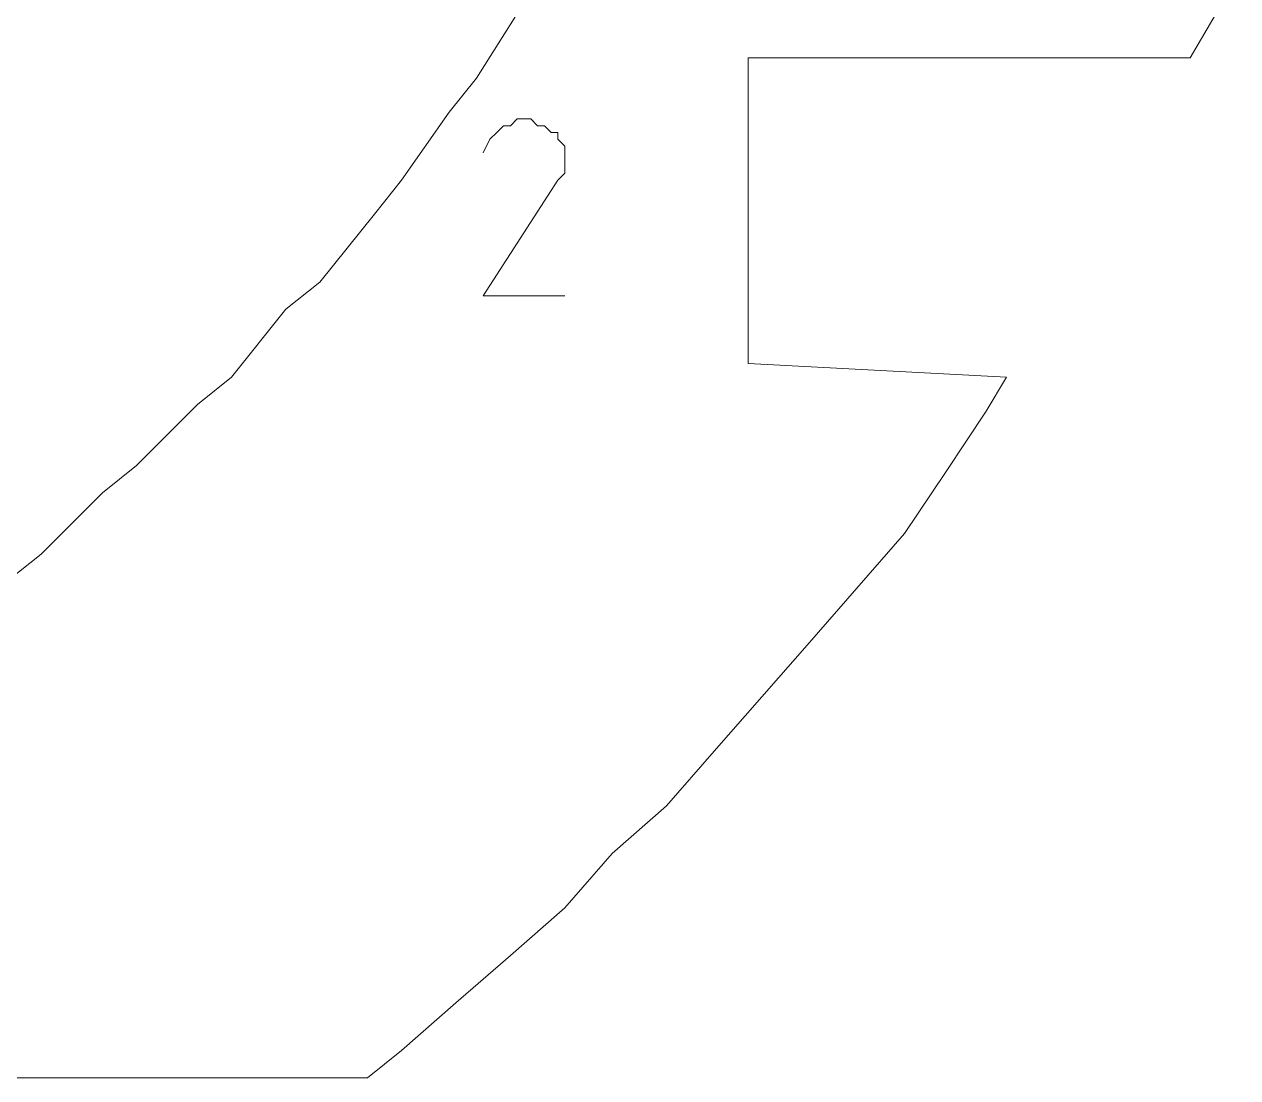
# Model space of a CAD drawing. Header units: centimetres. Extents: x -10.4 to 10.4, y -10.8 to 7.6.
# Drawn here: x -1.32 to -0.31, y -10.2 to -9.324 of the extents above; entities that cross this region are included whole.
import ezdxf
from ezdxf.lldxf.tags import DXFTag

# ---------------------------------------------------------------- set-up
doc = ezdxf.new("R2010")
doc.units = ezdxf.units.CM
doc.header["$MEASUREMENT"] = 0
doc.layers.add('layer 1', color=7, linetype='Continuous')
tags = doc.linetypes.add('New Line1488', pattern=[0.2, 0.1, -0.1]).pattern_tags.tags
tags[6:7] = [DXFTag(74, 4), DXFTag(75, 0), DXFTag(340, '0'), DXFTag(46, 1.0), DXFTag(50, 0.0), DXFTag(44, 0.0), DXFTag(45, 0.0)]
tags[4:5] = [DXFTag(74, 4), DXFTag(75, 0), DXFTag(340, '0'), DXFTag(46, 1.0), DXFTag(50, 0.0), DXFTag(44, 0.0), DXFTag(45, 0.0)]
tags = doc.linetypes.add('New Line1489', pattern=[0.2, 0.1, -0.1]).pattern_tags.tags
tags[6:7] = [DXFTag(74, 4), DXFTag(75, 0), DXFTag(340, '0'), DXFTag(46, 1.0), DXFTag(50, 0.0), DXFTag(44, 0.0), DXFTag(45, 0.0)]
tags[4:5] = [DXFTag(74, 4), DXFTag(75, 0), DXFTag(340, '0'), DXFTag(46, 1.0), DXFTag(50, 0.0), DXFTag(44, 0.0), DXFTag(45, 0.0)]
tags = doc.linetypes.add('New Line1490', pattern=[0.2, 0.1, -0.1]).pattern_tags.tags
tags[6:7] = [DXFTag(74, 4), DXFTag(75, 0), DXFTag(340, '0'), DXFTag(46, 1.0), DXFTag(50, 0.0), DXFTag(44, 0.0), DXFTag(45, 0.0)]
tags[4:5] = [DXFTag(74, 4), DXFTag(75, 0), DXFTag(340, '0'), DXFTag(46, 1.0), DXFTag(50, 0.0), DXFTag(44, 0.0), DXFTag(45, 0.0)]
tags = doc.linetypes.add('New Line1491', pattern=[0.2, 0.1, -0.1]).pattern_tags.tags
tags[6:7] = [DXFTag(74, 4), DXFTag(75, 0), DXFTag(340, '0'), DXFTag(46, 1.0), DXFTag(50, 0.0), DXFTag(44, 0.0), DXFTag(45, 0.0)]
tags[4:5] = [DXFTag(74, 4), DXFTag(75, 0), DXFTag(340, '0'), DXFTag(46, 1.0), DXFTag(50, 0.0), DXFTag(44, 0.0), DXFTag(45, 0.0)]
tags = doc.linetypes.add('New Line1492', pattern=[0.2, 0.1, -0.1]).pattern_tags.tags
tags[6:7] = [DXFTag(74, 4), DXFTag(75, 0), DXFTag(340, '0'), DXFTag(46, 1.0), DXFTag(50, 0.0), DXFTag(44, 0.0), DXFTag(45, 0.0)]
tags[4:5] = [DXFTag(74, 4), DXFTag(75, 0), DXFTag(340, '0'), DXFTag(46, 1.0), DXFTag(50, 0.0), DXFTag(44, 0.0), DXFTag(45, 0.0)]
tags = doc.linetypes.add('New Line1493', pattern=[0.2, 0.1, -0.1]).pattern_tags.tags
tags[6:7] = [DXFTag(74, 4), DXFTag(75, 0), DXFTag(340, '0'), DXFTag(46, 1.0), DXFTag(50, 0.0), DXFTag(44, 0.0), DXFTag(45, 0.0)]
tags[4:5] = [DXFTag(74, 4), DXFTag(75, 0), DXFTag(340, '0'), DXFTag(46, 1.0), DXFTag(50, 0.0), DXFTag(44, 0.0), DXFTag(45, 0.0)]
tags = doc.linetypes.add('New Line1494', pattern=[0.2, 0.1, -0.1]).pattern_tags.tags
tags[6:7] = [DXFTag(74, 4), DXFTag(75, 0), DXFTag(340, '0'), DXFTag(46, 1.0), DXFTag(50, 0.0), DXFTag(44, 0.0), DXFTag(45, 0.0)]
tags[4:5] = [DXFTag(74, 4), DXFTag(75, 0), DXFTag(340, '0'), DXFTag(46, 1.0), DXFTag(50, 0.0), DXFTag(44, 0.0), DXFTag(45, 0.0)]
tags = doc.linetypes.add('New Line1495', pattern=[0.2, 0.1, -0.1]).pattern_tags.tags
tags[6:7] = [DXFTag(74, 4), DXFTag(75, 0), DXFTag(340, '0'), DXFTag(46, 1.0), DXFTag(50, 0.0), DXFTag(44, 0.0), DXFTag(45, 0.0)]
tags[4:5] = [DXFTag(74, 4), DXFTag(75, 0), DXFTag(340, '0'), DXFTag(46, 1.0), DXFTag(50, 0.0), DXFTag(44, 0.0), DXFTag(45, 0.0)]
tags = doc.linetypes.add('New Line1496', pattern=[0.2, 0.1, -0.1]).pattern_tags.tags
tags[6:7] = [DXFTag(74, 4), DXFTag(75, 0), DXFTag(340, '0'), DXFTag(46, 1.0), DXFTag(50, 0.0), DXFTag(44, 0.0), DXFTag(45, 0.0)]
tags[4:5] = [DXFTag(74, 4), DXFTag(75, 0), DXFTag(340, '0'), DXFTag(46, 1.0), DXFTag(50, 0.0), DXFTag(44, 0.0), DXFTag(45, 0.0)]
tags = doc.linetypes.add('New Line1497', pattern=[0.2, 0.1, -0.1]).pattern_tags.tags
tags[6:7] = [DXFTag(74, 4), DXFTag(75, 0), DXFTag(340, '0'), DXFTag(46, 1.0), DXFTag(50, 0.0), DXFTag(44, 0.0), DXFTag(45, 0.0)]
tags[4:5] = [DXFTag(74, 4), DXFTag(75, 0), DXFTag(340, '0'), DXFTag(46, 1.0), DXFTag(50, 0.0), DXFTag(44, 0.0), DXFTag(45, 0.0)]
tags = doc.linetypes.add('New Line1498', pattern=[0.2, 0.1, -0.1]).pattern_tags.tags
tags[6:7] = [DXFTag(74, 4), DXFTag(75, 0), DXFTag(340, '0'), DXFTag(46, 1.0), DXFTag(50, 0.0), DXFTag(44, 0.0), DXFTag(45, 0.0)]
tags[4:5] = [DXFTag(74, 4), DXFTag(75, 0), DXFTag(340, '0'), DXFTag(46, 1.0), DXFTag(50, 0.0), DXFTag(44, 0.0), DXFTag(45, 0.0)]
tags = doc.linetypes.add('New Line1499', pattern=[0.2, 0.1, -0.1]).pattern_tags.tags
tags[6:7] = [DXFTag(74, 4), DXFTag(75, 0), DXFTag(340, '0'), DXFTag(46, 1.0), DXFTag(50, 0.0), DXFTag(44, 0.0), DXFTag(45, 0.0)]
tags[4:5] = [DXFTag(74, 4), DXFTag(75, 0), DXFTag(340, '0'), DXFTag(46, 1.0), DXFTag(50, 0.0), DXFTag(44, 0.0), DXFTag(45, 0.0)]
tags = doc.linetypes.add('New Line1500', pattern=[0.2, 0.1, -0.1]).pattern_tags.tags
tags[6:7] = [DXFTag(74, 4), DXFTag(75, 0), DXFTag(340, '0'), DXFTag(46, 1.0), DXFTag(50, 0.0), DXFTag(44, 0.0), DXFTag(45, 0.0)]
tags[4:5] = [DXFTag(74, 4), DXFTag(75, 0), DXFTag(340, '0'), DXFTag(46, 1.0), DXFTag(50, 0.0), DXFTag(44, 0.0), DXFTag(45, 0.0)]
tags = doc.linetypes.add('New Line1501', pattern=[0.2, 0.1, -0.1]).pattern_tags.tags
tags[6:7] = [DXFTag(74, 4), DXFTag(75, 0), DXFTag(340, '0'), DXFTag(46, 1.0), DXFTag(50, 0.0), DXFTag(44, 0.0), DXFTag(45, 0.0)]
tags[4:5] = [DXFTag(74, 4), DXFTag(75, 0), DXFTag(340, '0'), DXFTag(46, 1.0), DXFTag(50, 0.0), DXFTag(44, 0.0), DXFTag(45, 0.0)]
tags = doc.linetypes.add('New Line1502', pattern=[0.2, 0.1, -0.1]).pattern_tags.tags
tags[6:7] = [DXFTag(74, 4), DXFTag(75, 0), DXFTag(340, '0'), DXFTag(46, 1.0), DXFTag(50, 0.0), DXFTag(44, 0.0), DXFTag(45, 0.0)]
tags[4:5] = [DXFTag(74, 4), DXFTag(75, 0), DXFTag(340, '0'), DXFTag(46, 1.0), DXFTag(50, 0.0), DXFTag(44, 0.0), DXFTag(45, 0.0)]
tags = doc.linetypes.add('New Line1503', pattern=[0.2, 0.1, -0.1]).pattern_tags.tags
tags[6:7] = [DXFTag(74, 4), DXFTag(75, 0), DXFTag(340, '0'), DXFTag(46, 1.0), DXFTag(50, 0.0), DXFTag(44, 0.0), DXFTag(45, 0.0)]
tags[4:5] = [DXFTag(74, 4), DXFTag(75, 0), DXFTag(340, '0'), DXFTag(46, 1.0), DXFTag(50, 0.0), DXFTag(44, 0.0), DXFTag(45, 0.0)]
tags = doc.linetypes.add('New Line1504', pattern=[0.2, 0.1, -0.1]).pattern_tags.tags
tags[6:7] = [DXFTag(74, 4), DXFTag(75, 0), DXFTag(340, '0'), DXFTag(46, 1.0), DXFTag(50, 0.0), DXFTag(44, 0.0), DXFTag(45, 0.0)]
tags[4:5] = [DXFTag(74, 4), DXFTag(75, 0), DXFTag(340, '0'), DXFTag(46, 1.0), DXFTag(50, 0.0), DXFTag(44, 0.0), DXFTag(45, 0.0)]
tags = doc.linetypes.add('New Line1505', pattern=[0.2, 0.1, -0.1]).pattern_tags.tags
tags[6:7] = [DXFTag(74, 4), DXFTag(75, 0), DXFTag(340, '0'), DXFTag(46, 1.0), DXFTag(50, 0.0), DXFTag(44, 0.0), DXFTag(45, 0.0)]
tags[4:5] = [DXFTag(74, 4), DXFTag(75, 0), DXFTag(340, '0'), DXFTag(46, 1.0), DXFTag(50, 0.0), DXFTag(44, 0.0), DXFTag(45, 0.0)]
tags = doc.linetypes.add('New Line1634', pattern=[0.2, 0.1, -0.1]).pattern_tags.tags
tags[6:7] = [DXFTag(74, 4), DXFTag(75, 0), DXFTag(340, '0'), DXFTag(46, 1.0), DXFTag(50, 0.0), DXFTag(44, 0.0), DXFTag(45, 0.0)]
tags[4:5] = [DXFTag(74, 4), DXFTag(75, 0), DXFTag(340, '0'), DXFTag(46, 1.0), DXFTag(50, 0.0), DXFTag(44, 0.0), DXFTag(45, 0.0)]
tags = doc.linetypes.add('New Line1635', pattern=[0.2, 0.1, -0.1]).pattern_tags.tags
tags[6:7] = [DXFTag(74, 4), DXFTag(75, 0), DXFTag(340, '0'), DXFTag(46, 1.0), DXFTag(50, 0.0), DXFTag(44, 0.0), DXFTag(45, 0.0)]
tags[4:5] = [DXFTag(74, 4), DXFTag(75, 0), DXFTag(340, '0'), DXFTag(46, 1.0), DXFTag(50, 0.0), DXFTag(44, 0.0), DXFTag(45, 0.0)]
tags = doc.linetypes.add('New Line1636', pattern=[0.2, 0.1, -0.1]).pattern_tags.tags
tags[6:7] = [DXFTag(74, 4), DXFTag(75, 0), DXFTag(340, '0'), DXFTag(46, 1.0), DXFTag(50, 0.0), DXFTag(44, 0.0), DXFTag(45, 0.0)]
tags[4:5] = [DXFTag(74, 4), DXFTag(75, 0), DXFTag(340, '0'), DXFTag(46, 1.0), DXFTag(50, 0.0), DXFTag(44, 0.0), DXFTag(45, 0.0)]
tags = doc.linetypes.add('New Line1637', pattern=[0.2, 0.1, -0.1]).pattern_tags.tags
tags[6:7] = [DXFTag(74, 4), DXFTag(75, 0), DXFTag(340, '0'), DXFTag(46, 1.0), DXFTag(50, 0.0), DXFTag(44, 0.0), DXFTag(45, 0.0)]
tags[4:5] = [DXFTag(74, 4), DXFTag(75, 0), DXFTag(340, '0'), DXFTag(46, 1.0), DXFTag(50, 0.0), DXFTag(44, 0.0), DXFTag(45, 0.0)]
tags = doc.linetypes.add('New Line1638', pattern=[0.2, 0.1, -0.1]).pattern_tags.tags
tags[6:7] = [DXFTag(74, 4), DXFTag(75, 0), DXFTag(340, '0'), DXFTag(46, 1.0), DXFTag(50, 0.0), DXFTag(44, 0.0), DXFTag(45, 0.0)]
tags[4:5] = [DXFTag(74, 4), DXFTag(75, 0), DXFTag(340, '0'), DXFTag(46, 1.0), DXFTag(50, 0.0), DXFTag(44, 0.0), DXFTag(45, 0.0)]
tags = doc.linetypes.add('New Line1639', pattern=[0.2, 0.1, -0.1]).pattern_tags.tags
tags[6:7] = [DXFTag(74, 4), DXFTag(75, 0), DXFTag(340, '0'), DXFTag(46, 1.0), DXFTag(50, 0.0), DXFTag(44, 0.0), DXFTag(45, 0.0)]
tags[4:5] = [DXFTag(74, 4), DXFTag(75, 0), DXFTag(340, '0'), DXFTag(46, 1.0), DXFTag(50, 0.0), DXFTag(44, 0.0), DXFTag(45, 0.0)]
tags = doc.linetypes.add('New Line1640', pattern=[0.2, 0.1, -0.1]).pattern_tags.tags
tags[6:7] = [DXFTag(74, 4), DXFTag(75, 0), DXFTag(340, '0'), DXFTag(46, 1.0), DXFTag(50, 0.0), DXFTag(44, 0.0), DXFTag(45, 0.0)]
tags[4:5] = [DXFTag(74, 4), DXFTag(75, 0), DXFTag(340, '0'), DXFTag(46, 1.0), DXFTag(50, 0.0), DXFTag(44, 0.0), DXFTag(45, 0.0)]
tags = doc.linetypes.add('New Line1641', pattern=[0.2, 0.1, -0.1]).pattern_tags.tags
tags[6:7] = [DXFTag(74, 4), DXFTag(75, 0), DXFTag(340, '0'), DXFTag(46, 1.0), DXFTag(50, 0.0), DXFTag(44, 0.0), DXFTag(45, 0.0)]
tags[4:5] = [DXFTag(74, 4), DXFTag(75, 0), DXFTag(340, '0'), DXFTag(46, 1.0), DXFTag(50, 0.0), DXFTag(44, 0.0), DXFTag(45, 0.0)]
tags = doc.linetypes.add('New Line1642', pattern=[0.2, 0.1, -0.1]).pattern_tags.tags
tags[6:7] = [DXFTag(74, 4), DXFTag(75, 0), DXFTag(340, '0'), DXFTag(46, 1.0), DXFTag(50, 0.0), DXFTag(44, 0.0), DXFTag(45, 0.0)]
tags[4:5] = [DXFTag(74, 4), DXFTag(75, 0), DXFTag(340, '0'), DXFTag(46, 1.0), DXFTag(50, 0.0), DXFTag(44, 0.0), DXFTag(45, 0.0)]
tags = doc.linetypes.add('New Line1643', pattern=[0.2, 0.1, -0.1]).pattern_tags.tags
tags[6:7] = [DXFTag(74, 4), DXFTag(75, 0), DXFTag(340, '0'), DXFTag(46, 1.0), DXFTag(50, 0.0), DXFTag(44, 0.0), DXFTag(45, 0.0)]
tags[4:5] = [DXFTag(74, 4), DXFTag(75, 0), DXFTag(340, '0'), DXFTag(46, 1.0), DXFTag(50, 0.0), DXFTag(44, 0.0), DXFTag(45, 0.0)]
tags = doc.linetypes.add('New Line1644', pattern=[0.2, 0.1, -0.1]).pattern_tags.tags
tags[6:7] = [DXFTag(74, 4), DXFTag(75, 0), DXFTag(340, '0'), DXFTag(46, 1.0), DXFTag(50, 0.0), DXFTag(44, 0.0), DXFTag(45, 0.0)]
tags[4:5] = [DXFTag(74, 4), DXFTag(75, 0), DXFTag(340, '0'), DXFTag(46, 1.0), DXFTag(50, 0.0), DXFTag(44, 0.0), DXFTag(45, 0.0)]
tags = doc.linetypes.add('New Line1645', pattern=[0.2, 0.1, -0.1]).pattern_tags.tags
tags[6:7] = [DXFTag(74, 4), DXFTag(75, 0), DXFTag(340, '0'), DXFTag(46, 1.0), DXFTag(50, 0.0), DXFTag(44, 0.0), DXFTag(45, 0.0)]
tags[4:5] = [DXFTag(74, 4), DXFTag(75, 0), DXFTag(340, '0'), DXFTag(46, 1.0), DXFTag(50, 0.0), DXFTag(44, 0.0), DXFTag(45, 0.0)]
tags = doc.linetypes.add('New Line1664', pattern=[0.2, 0.1, -0.1]).pattern_tags.tags
tags[6:7] = [DXFTag(74, 4), DXFTag(75, 0), DXFTag(340, '0'), DXFTag(46, 1.0), DXFTag(50, 0.0), DXFTag(44, 0.0), DXFTag(45, 0.0)]
tags[4:5] = [DXFTag(74, 4), DXFTag(75, 0), DXFTag(340, '0'), DXFTag(46, 1.0), DXFTag(50, 0.0), DXFTag(44, 0.0), DXFTag(45, 0.0)]

msp = doc.modelspace()

# ---------------------------------------------------------------- linework, layer by layer
at = {"layer": 'layer 1', "color": 5, "linetype": 'New Line1505', "lineweight": 9}
msp.add_open_spline([(-0.34993, -9.35181), (-0.34993, -9.35181), (-0.31025, -9.28384), (-0.31025, -9.28384)], degree=3, dxfattribs=at)
at = {"layer": 'layer 1', "color": 5, "linetype": 'New Line1634', "lineweight": 9}
msp.add_open_spline([(-0.9044, -9.30644), (-0.9044, -9.30644), (-0.94392, -9.36872), (-0.94392, -9.36872)], degree=3, dxfattribs=at)
at = {"layer": 'layer 1', "color": 5, "linetype": 'New Line1503', "lineweight": 9}
msp.add_open_spline([(-0.71773, -9.60629), (-0.71773, -9.60629), (-0.71773, -9.35181), (-0.71773, -9.35181)], degree=3, dxfattribs=at)
at = {"layer": 'layer 1', "color": 5, "linetype": 'New Line1504', "lineweight": 9}
msp.add_open_spline([(-0.71773, -9.35181), (-0.71773, -9.35181), (-0.34993, -9.35181), (-0.34993, -9.35181)], degree=3, dxfattribs=at)
at = {"layer": 'layer 1', "color": 5, "linetype": 'New Line1635', "lineweight": 9}
msp.add_open_spline([(-0.94392, -9.36872), (-0.94392, -9.36872), (-0.96668, -9.39701), (-0.96668, -9.39701)], degree=3, dxfattribs=at)
at = {"layer": 'layer 1', "color": 5, "linetype": 'New Line1636', "lineweight": 9}
msp.add_open_spline([(-0.96668, -9.39701), (-0.96668, -9.39701), (-1.00619, -9.4536), (-1.00619, -9.4536)], degree=3, dxfattribs=at)
at = {"layer": 'layer 1', "color": 1, "lineweight": 20}
for points in [[(-0.92131, -9.40839), (-0.92131, -9.40839), (-0.92701, -9.41392), (-0.92701, -9.41392)], [(-0.91563, -9.40839), (-0.91563, -9.40839), (-0.92131, -9.40839), (-0.92131, -9.40839)], [(-0.91009, -9.4027), (-0.91009, -9.4027), (-0.91563, -9.40839), (-0.91563, -9.40839)], [(-0.9044, -9.4027), (-0.9044, -9.4027), (-0.91009, -9.4027), (-0.91009, -9.4027)], [(-0.89872, -9.4027), (-0.89872, -9.4027), (-0.9044, -9.4027), (-0.9044, -9.4027)], [(-0.89303, -9.40839), (-0.89303, -9.40839), (-0.89872, -9.4027), (-0.89872, -9.4027)], [(-0.88734, -9.40839), (-0.88734, -9.40839), (-0.89303, -9.40839), (-0.89303, -9.40839)], [(-0.8818, -9.41392), (-0.8818, -9.41392), (-0.88734, -9.40839), (-0.88734, -9.40839)], [(-0.88734, -9.40839), (-0.88734, -9.40839), (-0.88734, -9.40839), (-0.88734, -9.40839)], [(-0.9327, -9.41961), (-0.9327, -9.41961), (-0.93839, -9.431), (-0.93839, -9.431)], [(-0.92701, -9.41392), (-0.92701, -9.41392), (-0.9327, -9.41961), (-0.9327, -9.41961)], [(-0.92701, -9.41392), (-0.92701, -9.41392), (-0.92701, -9.41392), (-0.92701, -9.41392)], [(-0.87611, -9.41392), (-0.87611, -9.41392), (-0.8818, -9.41392), (-0.8818, -9.41392)], [(-0.87611, -9.41961), (-0.87611, -9.41961), (-0.87611, -9.41392), (-0.87611, -9.41392)], [(-0.87042, -9.42531), (-0.87042, -9.42531), (-0.87611, -9.41961), (-0.87611, -9.41961)], [(-0.87042, -9.431), (-0.87042, -9.431), (-0.87042, -9.42531), (-0.87042, -9.42531)], [(-0.87042, -9.43669), (-0.87042, -9.43669), (-0.87042, -9.431), (-0.87042, -9.431)], [(-0.87042, -9.44222), (-0.87042, -9.44222), (-0.87042, -9.43669), (-0.87042, -9.43669)], [(-0.87042, -9.44791), (-0.87042, -9.44791), (-0.87042, -9.44222), (-0.87042, -9.44222)], [(-0.87611, -9.4536), (-0.87611, -9.4536), (-0.87042, -9.44791), (-0.87042, -9.44791)], [(-0.93839, -9.54985), (-0.93839, -9.54985), (-0.87611, -9.4536), (-0.87611, -9.4536)], [(-0.87611, -9.4536), (-0.87611, -9.4536), (-0.87611, -9.4536), (-0.87611, -9.4536)], [(-0.87611, -9.4536), (-0.87611, -9.4536), (-0.87611, -9.4536), (-0.87611, -9.4536)], [(-0.87611, -9.4536), (-0.87611, -9.4536), (-0.87611, -9.4536), (-0.87611, -9.4536)], [(-0.87611, -9.4536), (-0.87611, -9.4536), (-0.87611, -9.4536), (-0.87611, -9.4536)], [(-0.87611, -9.4536), (-0.87611, -9.4536), (-0.87611, -9.4536), (-0.87611, -9.4536)], [(-0.87611, -9.4536), (-0.87611, -9.4536), (-0.87611, -9.4536), (-0.87611, -9.4536)], [(-0.87611, -9.4536), (-0.87611, -9.4536), (-0.87611, -9.4536), (-0.87611, -9.4536)], [(-0.87611, -9.4536), (-0.87611, -9.4536), (-0.87611, -9.4536), (-0.87611, -9.4536)], [(-0.87611, -9.4536), (-0.87611, -9.4536), (-0.87611, -9.4536), (-0.87611, -9.4536)], [(-0.87611, -9.4536), (-0.87611, -9.4536), (-0.87611, -9.4536), (-0.87611, -9.4536)], [(-0.87611, -9.4536), (-0.87611, -9.4536), (-0.87611, -9.4536), (-0.87611, -9.4536)], [(-0.87042, -9.54985), (-0.87042, -9.54985), (-0.93839, -9.54985), (-0.93839, -9.54985)]]:
    msp.add_open_spline(points, degree=3, dxfattribs=at)
at = {"layer": 'layer 1', "color": 5, "linetype": 'New Line1637', "lineweight": 9}
msp.add_open_spline([(-1.00619, -9.4536), (-1.00619, -9.4536), (-1.0288, -9.48189), (-1.0288, -9.48189)], degree=3, dxfattribs=at)
at = {"layer": 'layer 1', "color": 5, "linetype": 'New Line1638', "lineweight": 9}
msp.add_open_spline([(-1.0288, -9.48189), (-1.0288, -9.48189), (-1.07416, -9.53848), (-1.07416, -9.53848)], degree=3, dxfattribs=at)
at = {"layer": 'layer 1', "color": 5, "linetype": 'New Line1639', "lineweight": 9}
msp.add_open_spline([(-1.07416, -9.53848), (-1.07416, -9.53848), (-1.10245, -9.56108), (-1.10245, -9.56108)], degree=3, dxfattribs=at)
at = {"layer": 'layer 1', "color": 5, "linetype": 'New Line1640', "lineweight": 9}
msp.add_open_spline([(-1.10245, -9.56108), (-1.10245, -9.56108), (-1.14766, -9.61767), (-1.14766, -9.61767)], degree=3, dxfattribs=at)
at = {"layer": 'layer 1', "color": 5, "linetype": 'New Line1502', "lineweight": 9}
msp.add_open_spline([(-0.50261, -9.61767), (-0.50261, -9.61767), (-0.71773, -9.60629), (-0.71773, -9.60629)], degree=3, dxfattribs=at)
at = {"layer": 'layer 1', "color": 5, "linetype": 'New Line1641', "lineweight": 9}
msp.add_open_spline([(-1.14766, -9.61767), (-1.14766, -9.61767), (-1.17595, -9.64027), (-1.17595, -9.64027)], degree=3, dxfattribs=at)
at = {"layer": 'layer 1', "color": 5, "linetype": 'New Line1501', "lineweight": 9}
msp.add_open_spline([(-0.51968, -9.64596), (-0.51968, -9.64596), (-0.50261, -9.61767), (-0.50261, -9.61767)], degree=3, dxfattribs=at)
at = {"layer": 'layer 1', "color": 5, "linetype": 'New Line1642', "lineweight": 9}
msp.add_open_spline([(-1.17595, -9.64027), (-1.17595, -9.64027), (-1.22685, -9.69117), (-1.22685, -9.69117)], degree=3, dxfattribs=at)
at = {"layer": 'layer 1', "color": 5, "linetype": 'New Line1500', "lineweight": 9}
msp.add_open_spline([(-0.55351, -9.69686), (-0.55351, -9.69686), (-0.51968, -9.64596), (-0.51968, -9.64596)], degree=3, dxfattribs=at)
at = {"layer": 'layer 1', "color": 5, "linetype": 'New Line1643', "lineweight": 9}
msp.add_open_spline([(-1.22685, -9.69117), (-1.22685, -9.69117), (-1.25515, -9.71393), (-1.25515, -9.71393)], degree=3, dxfattribs=at)
at = {"layer": 'layer 1', "color": 5, "linetype": 'New Line1499', "lineweight": 9}
msp.add_open_spline([(-0.58749, -9.74776), (-0.58749, -9.74776), (-0.55351, -9.69686), (-0.55351, -9.69686)], degree=3, dxfattribs=at)
at = {"layer": 'layer 1', "color": 5, "linetype": 'New Line1644', "lineweight": 9}
msp.add_open_spline([(-1.25515, -9.71393), (-1.25515, -9.71393), (-1.30604, -9.76482), (-1.30604, -9.76482)], degree=3, dxfattribs=at)
at = {"layer": 'layer 1', "color": 5, "linetype": 'New Line1498', "lineweight": 9}
msp.add_open_spline([(-0.62716, -9.79312), (-0.62716, -9.79312), (-0.58749, -9.74776), (-0.58749, -9.74776)], degree=3, dxfattribs=at)
at = {"layer": 'layer 1', "color": 5, "linetype": 'New Line1645', "lineweight": 9}
msp.add_open_spline([(-1.30604, -9.76482), (-1.30604, -9.76482), (-1.33434, -9.78742), (-1.33434, -9.78742)], degree=3, dxfattribs=at)
at = {"layer": 'layer 1', "color": 5, "linetype": 'New Line1497', "lineweight": 9}
msp.add_open_spline([(-0.66668, -9.83832), (-0.66668, -9.83832), (-0.62716, -9.79312), (-0.62716, -9.79312)], degree=3, dxfattribs=at)
at = {"layer": 'layer 1', "color": 5, "linetype": 'New Line1496', "lineweight": 9}
msp.add_open_spline([(-0.70636, -9.88353), (-0.70636, -9.88353), (-0.66668, -9.83832), (-0.66668, -9.83832)], degree=3, dxfattribs=at)
at = {"layer": 'layer 1', "color": 5, "linetype": 'New Line1495', "lineweight": 9}
msp.add_open_spline([(-0.74602, -9.92889), (-0.74602, -9.92889), (-0.70636, -9.88353), (-0.70636, -9.88353)], degree=3, dxfattribs=at)
at = {"layer": 'layer 1', "color": 5, "linetype": 'New Line1494', "lineweight": 9}
msp.add_open_spline([(-0.78554, -9.9741), (-0.78554, -9.9741), (-0.74602, -9.92889), (-0.74602, -9.92889)], degree=3, dxfattribs=at)
at = {"layer": 'layer 1', "color": 5, "linetype": 'New Line1493', "lineweight": 9}
msp.add_open_spline([(-0.83076, -10.01376), (-0.83076, -10.01376), (-0.78554, -9.9741), (-0.78554, -9.9741)], degree=3, dxfattribs=at)
at = {"layer": 'layer 1', "color": 5, "linetype": 'New Line1492', "lineweight": 9}
msp.add_open_spline([(-0.87042, -10.05898), (-0.87042, -10.05898), (-0.83076, -10.01376), (-0.83076, -10.01376)], degree=3, dxfattribs=at)
at = {"layer": 'layer 1', "color": 5, "linetype": 'New Line1491', "lineweight": 9}
msp.add_open_spline([(-0.91563, -10.09864), (-0.91563, -10.09864), (-0.87042, -10.05898), (-0.87042, -10.05898)], degree=3, dxfattribs=at)
at = {"layer": 'layer 1', "color": 5, "linetype": 'New Line1490', "lineweight": 9}
msp.add_open_spline([(-0.96099, -10.13816), (-0.96099, -10.13816), (-0.91563, -10.09864), (-0.91563, -10.09864)], degree=3, dxfattribs=at)
at = {"layer": 'layer 1', "color": 5, "linetype": 'New Line1489', "lineweight": 9}
msp.add_open_spline([(-1.00619, -10.17784), (-1.00619, -10.17784), (-0.96099, -10.13816), (-0.96099, -10.13816)], degree=3, dxfattribs=at)
at = {"layer": 'layer 1', "color": 5, "linetype": 'New Line1488', "lineweight": 9}
msp.add_open_spline([(-1.03449, -10.20045), (-1.03449, -10.20045), (-1.00619, -10.17784), (-1.00619, -10.17784)], degree=3, dxfattribs=at)
at = {"layer": 'layer 1', "color": 5, "linetype": 'New Line1664', "lineweight": 9}
msp.add_open_spline([(-2.20004, -10.20045), (-2.20004, -10.20045), (-1.03449, -10.20045), (-1.03449, -10.20045)], degree=3, dxfattribs=at)

doc.saveas('drawing.dxf')
